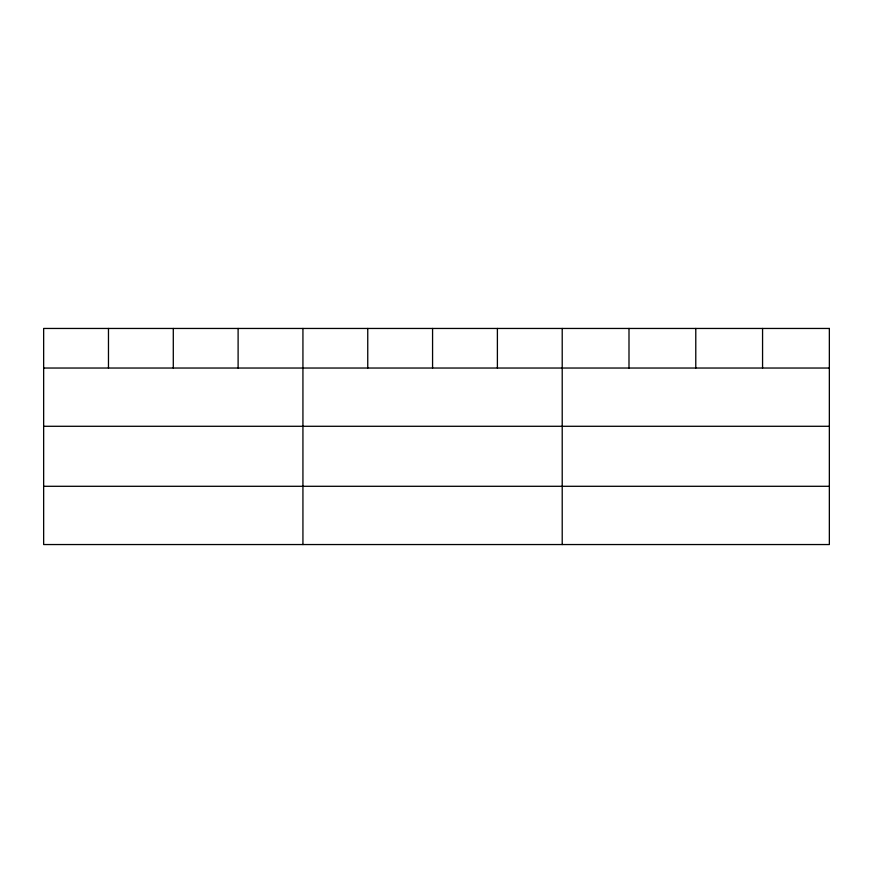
<?xml version="1.0" encoding="UTF-8"?>
<svg xmlns="http://www.w3.org/2000/svg" width="873" height="873" viewBox="0 0 873 873"><rect width="100%" height="100%" fill="white"/><g stroke="black" fill="none" stroke-linecap="round" stroke-linejoin="round"><path stroke-width="1.31" d="M43.65 368.035L829.35 368.035M43.65 426.286L829.35 426.286M43.65 486.294L829.35 486.294M762.566 328.455L762.566 368.035M695.781 328.455L695.781 368.035M628.996 328.455L628.996 368.035M562.212 328.455L562.212 544.545M497.392 328.455L497.392 368.035M432.572 328.455L432.572 368.035M367.751 328.455L367.751 368.035M302.931 328.455L302.931 544.545M238.111 328.455L238.111 368.035M173.291 328.455L173.291 368.035M108.47 328.455L108.47 368.035M829.35 328.455L43.65 328.455L43.65 544.545L829.35 544.545L829.35 328.455"/></g></svg>
